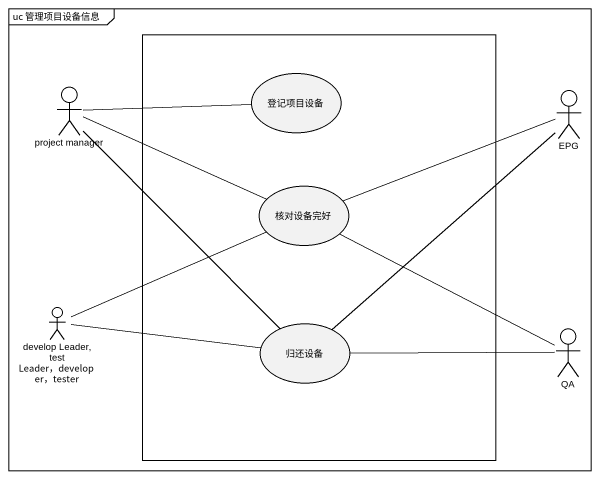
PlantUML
@startuml
mainframe uc 管理项目设备信息
rectangle " " as rectangle1 {
  usecase 登记项目设备
  usecase 核对设备完好
  usecase 归还设备
}
actor "project manager" as project_manager
actor EPG
actor "develop Leader, test Leader，developer，tester" as develop_Leader_test_Leader
actor QA
登记项目设备 -left- project_manager
核对设备完好 -left- project_manager
核对设备完好 -right- EPG
核对设备完好 -left- develop_Leader_test_Leader
核对设备完好 -right- QA
归还设备 -up- project_manager
归还设备 -up- EPG
归还设备 -left- develop_Leader_test_Leader
归还设备 -right- QA
@enduml
